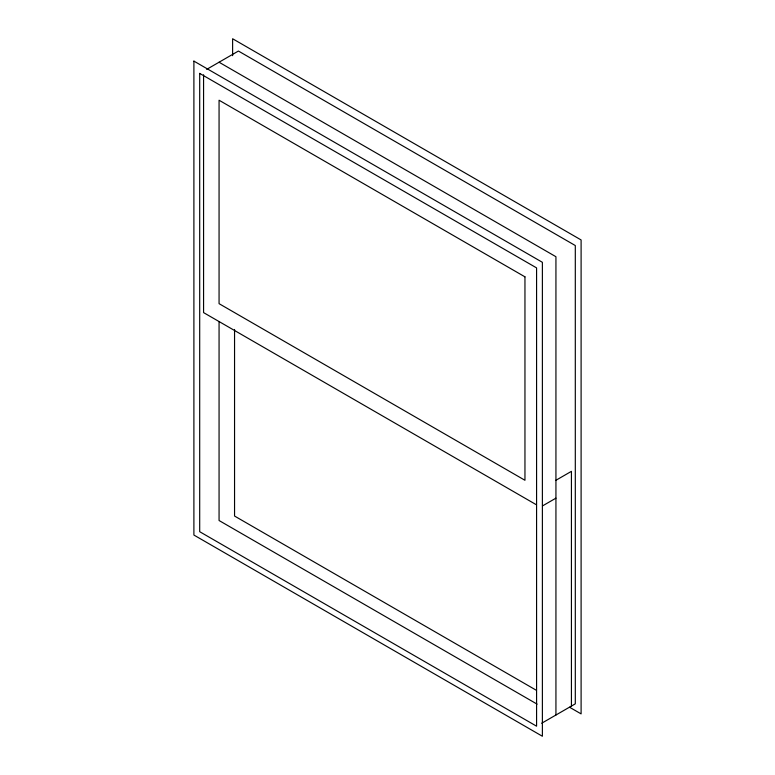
<?xml version="1.0" encoding="UTF-8"?>
<svg xmlns="http://www.w3.org/2000/svg" width="775" height="775" viewBox="0 0 775 775"><rect width="100%" height="100%" fill="white"/><g stroke="black" fill="none" stroke-linecap="round" stroke-linejoin="round"><path stroke-width="1.16" d="M203.573 74.788L203.573 312.606L536.261 504.69M219.063 321.741L219.063 520.519L537.104 704.136M232.616 55.674L232.616 38.75L581.105 239.95L581.105 713.891L569.596 707.246M555.937 715.015L555.937 256.719L219.063 62.223M571.427 706.073L571.427 471.336L555.937 480.277M206.673 69.382L238.419 51.043L575.302 245.539L575.302 703.836L541.677 723.249M542.51 505.91L555.937 498.16M536.261 690.234L234.554 516.043L234.554 329.462M193.895 61.109L193.895 535.05L542.384 736.25L542.384 262.308L193.895 61.109M199.698 73.402L199.698 531.698L536.581 726.194L536.581 267.898L199.698 73.402M524.956 276.84L219.063 100.227L219.063 303.664L524.956 480.277L524.956 276.84"/></g></svg>
